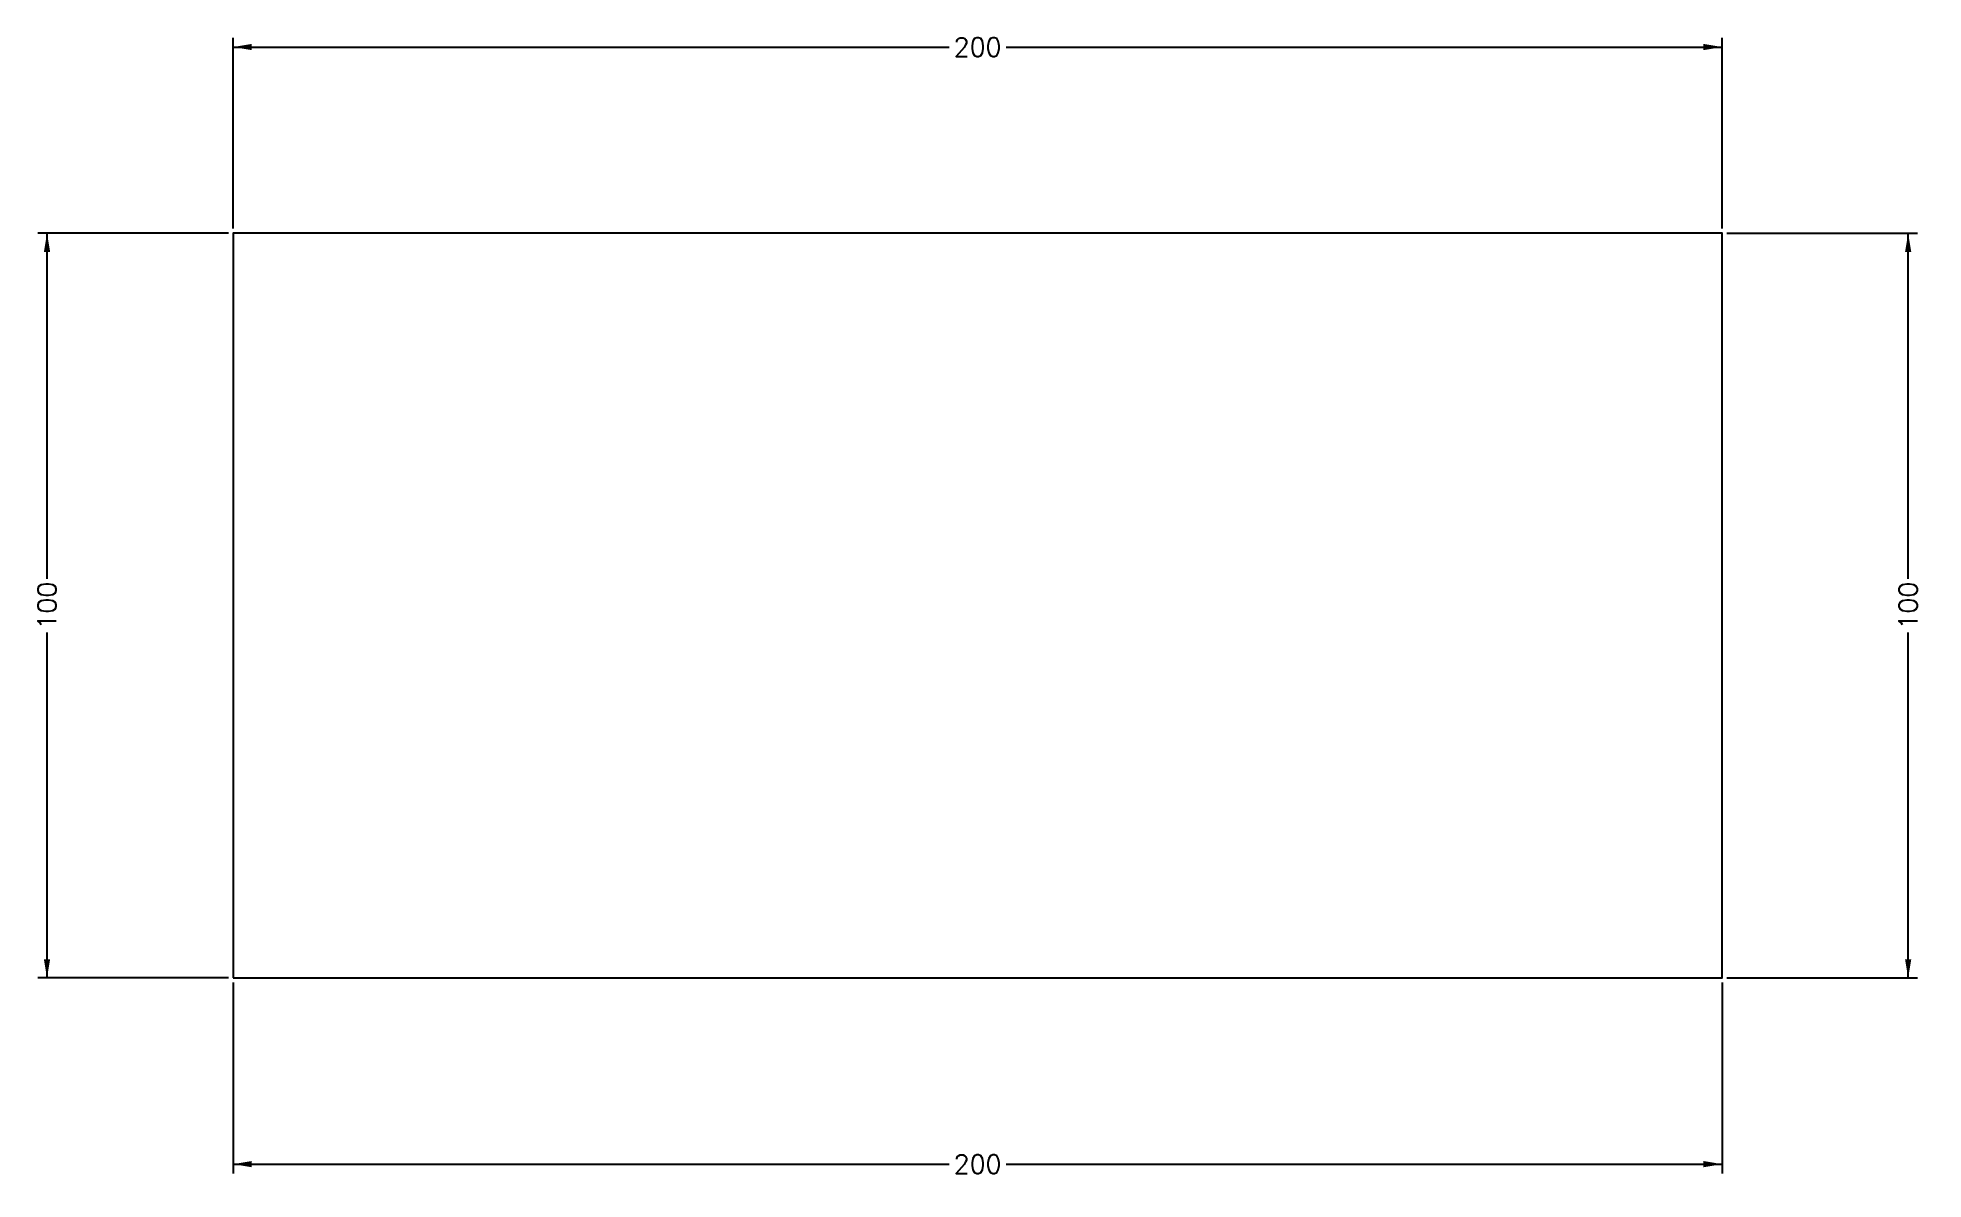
# Model space of a CAD drawing. Extents: x -26 to 227, y -27 to 126.
import ezdxf
from ezdxf.enums import TextEntityAlignment as Align

# ---------------------------------------------------------------- set-up
doc = ezdxf.new("R2010")
doc.units = 0
doc.layers.get('0').update_dxf_attribs({"linetype": 'CONTINUOUS'})
doc.layers.add('Dimension', color=94, linetype='CONTINUOUS')
doc.styles.get("Standard").update_dxf_attribs({"font": 'SIMPLEX'})
doc.dimstyles.get("Standard").update_dxf_attribs({"dimtxt": 2.5, "dimasz": 2.5, "dimexe": 1.25, "dimexo": 0.625, "dimtad": 0, "dimzin": 0, "dimcen": 2.5, "dimazin": 3, "dimtfac": 1, "dimtmove": 0, "dimatfit": 3})

# ---------------------------------------------------------------- blocks, each defined once
blk = doc.blocks.new('*D1')
at = {"layer": 'Dimension'}
for p, q in [((0, -0.625), (0, -26.25)), ((200, -0.625), (200, -26.25)), ((0, -25), (0, -25)), ((0, -25), (96.1625, -25)), ((103.8375, -25), (200, -25)), ((200, -25), (200, -25))]:
    blk.add_line(p, q, dxfattribs=at)
for points in [[(2.5, -25.416667), (2.5, -24.583333), (0, -25)], [(197.5, -24.583333), (197.5, -25.416667), (200, -25)]]:
    blk.add_solid(points, dxfattribs=at)
blk.add_text('200', height=2.5, dxfattribs=at).set_placement((100, -25), align=Align.MIDDLE_CENTER)
blk = doc.blocks.new('*D2')
at = {"layer": 'Dimension'}
for p, q in [((-0.625, 100), (-26.25, 100)), ((-25, 100), (-25, 100)), ((-25, 53.6), (-25, 100)), ((-25, 0), (-25, 46.4)), ((-0.625, 0), (-26.25, 0)), ((-25, 0), (-25, 0))]:
    blk.add_line(p, q, dxfattribs=at)
for points in [[(-25.416667, 97.5), (-24.583333, 97.5), (-25, 100)], [(-24.583333, 2.5), (-25.416667, 2.5), (-25, 0)]]:
    blk.add_solid(points, dxfattribs=at)
blk.add_text('100', height=2.5, rotation=90, dxfattribs=at).set_placement((-25, 50), align=Align.MIDDLE_CENTER)
blk = doc.blocks.new('*D3')
at = {"layer": 'Dimension'}
for p, q in [((0, 100.625), (0, 126.25)), ((0, 125), (0, 125)), ((0, 125), (96.1625, 125)), ((103.8375, 125), (200, 125)), ((200, 100.625), (200, 126.25)), ((200, 125), (200, 125))]:
    blk.add_line(p, q, dxfattribs=at)
for points in [[(2.5, 124.583333), (2.5, 125.416667), (0, 125)], [(197.5, 125.416667), (197.5, 124.583333), (200, 125)]]:
    blk.add_solid(points, dxfattribs=at)
blk.add_text('200', height=2.5, dxfattribs=at).set_placement((100, 125), align=Align.MIDDLE_CENTER)
blk = doc.blocks.new('*D4')
at = {"layer": 'Dimension'}
for p, q in [((200.625, 100), (226.25, 100)), ((225, 100), (225, 100)), ((225, 53.6), (225, 100)), ((225, 0), (225, 46.4)), ((200.625, 0), (226.25, 0)), ((225, 0), (225, 0))]:
    blk.add_line(p, q, dxfattribs=at)
for points in [[(224.583333, 97.5), (225.416667, 97.5), (225, 100)], [(225.416667, 2.5), (224.583333, 2.5), (225, 0)]]:
    blk.add_solid(points, dxfattribs=at)
blk.add_text('100', height=2.5, rotation=90, dxfattribs=at).set_placement((225, 50), align=Align.MIDDLE_CENTER)

msp = doc.modelspace()

# ---------------------------------------------------------------- linework, layer by layer
msp.add_lwpolyline([(0, 0), (200, 0), (200, 100), (0, 100)], close=True)

# ---------------------------------------------------------------- dimensions: what is measured, and where the dimension line sits
at = {"layer": 'Dimension'}
for base, p1, p2, angle, picture, middle in [((50, 125), (0, 100), (200, 100), 180, '*D3', (100, 125)), ((-25, 50), (0, 0), (0, 100), 90, '*D2', (-25, 50)), ((225, 50), (200, 0), (200, 100), 90, '*D4', (225, 50))]:
    dim = msp.add_linear_dim(base=base, p1=p1, p2=p2, angle=angle, dimstyle='STANDARD', dxfattribs=at)
    dim.commit()
    dim.dimension.update_dxf_attribs({"geometry": picture, "text_midpoint": middle})
dim = msp.add_linear_dim(base=(50, -25), p1=(0, 0), p2=(200, 0), dimstyle='STANDARD', dxfattribs=at)
dim.commit()
dim.dimension.update_dxf_attribs({"geometry": '*D1', "text_midpoint": (100, -25)})

doc.saveas('drawing.dxf')
